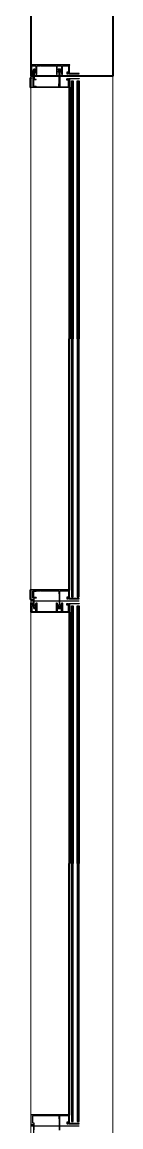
# Model space of a CAD drawing. Header units: metres. Extents: x -224 to -134.4, y 547 to 608.8.
# Drawn here: x -142.66 to -142.428, y 565.952 to 569.046 of the extents above; entities that cross this region are included whole.
import ezdxf

# ---------------------------------------------------------------- set-up
doc = ezdxf.new("R2010")
doc.units = ezdxf.units.M
doc.header["$MEASUREMENT"] = 0
doc.linetypes.add('CENTER', pattern=[50.8, 31.75, -6.35, 6.35, -6.35])
doc.linetypes.add('HIDDEN', pattern=[0.375, 0.25, -0.125])
for name, color, linetype in [('A - DOOR', 5, 'Continuous'), ('An Alum', 11, 'Continuous'), ('An Center Line', 1, 'CENTER'), ('An Extra', 8, 'Continuous'), ('An Glass', 5, 'Continuous'), ('GLASS', 142, 'Continuous')]:
    doc.layers.add(name, color=color, linetype=linetype)
doc.layers.add('A - WALLS', color=7, linetype='Continuous', lineweight=40)
doc.layers.add('A-SELL', color=8, linetype='Continuous', lineweight=0)

# ---------------------------------------------------------------- blocks, each defined once
blk = doc.blocks.new('ffgffg')
at = {"color": 8}
for p, q in [((-218.79, 334.9004), (-218.79, 334.9018)), ((-218.7829, 334.8827), (-218.7829, 334.9004)), ((-218.79, 334.8814), (-218.79, 334.8827)), ((-218.79, 333.4697), (-218.79, 333.4683)), ((-218.7829, 333.4684), (-218.7829, 333.4507)), ((-218.79, 333.4507), (-218.79, 333.4493))]:
    blk.add_line(p, q, dxfattribs=at)
for points in [[(-218.79, 334.9018), (-218.7811, 334.9017), (-218.7812, 334.8814), (-218.79, 334.8814)], [(-218.79, 334.9004), (-218.7825, 334.9004), (-218.7825, 334.8827), (-218.79, 334.8827)], [(-218.79, 333.4493), (-218.7811, 333.4493), (-218.7812, 333.4697), (-218.79, 333.4697)], [(-218.79, 333.4507), (-218.7825, 333.4507), (-218.7825, 333.4683), (-218.79, 333.4683)]]:
    blk.add_lwpolyline(points, dxfattribs=at)
at = {"layer": 'An Alum', "color": 8, "linetype": 'HIDDEN', "ltscale": 25}
for p, q in [((-218.8848, 334.8789), (-218.8848, 334.1755)), ((-218.8821, 334.8789), (-218.8821, 334.1755)), ((-218.8848, 333.4721), (-218.8848, 334.1755)), ((-218.8821, 333.4721), (-218.8821, 334.1755)), ((-218.8848, 333.409), (-218.8848, 332.7056)), ((-218.8821, 333.409), (-218.8821, 332.7056)), ((-218.8848, 332.0022), (-218.8848, 332.7056)), ((-218.8821, 332.0022), (-218.8821, 332.7056))]:
    blk.add_line(p, q, dxfattribs=at)
at = {"layer": 'An Alum', "color": 8, "ltscale": 25}
for p, q in [((-218.8839, 334.8789), (-218.8839, 334.1755)), ((-218.8839, 333.4721), (-218.8839, 334.1755)), ((-218.8839, 333.409), (-218.8839, 332.7056)), ((-218.8839, 332.0022), (-218.8839, 332.7056))]:
    blk.add_line(p, q, dxfattribs=at)
at = {"layer": 'An Alum', "color": 8}
for points in [[(-218.8839, 334.9412), (-218.8844, 334.9412, -1), (-218.8844, 334.9421), (-218.7766, 334.9421, -0.414214), (-218.7757, 334.9412), (-218.7757, 334.9159, -0.414214), (-218.7766, 334.915), (-218.7802, 334.915, -0.414214), (-218.7806, 334.9155), (-218.7806, 334.9177, -0.414214), (-218.7802, 334.9182), (-218.7796, 334.9182, -0.483507), (-218.7794, 334.9178), (-218.7797, 334.9166, 0.003419), (-218.7797, 334.9166), (-218.7797, 334.9164), (-218.7779, 334.9164), (-218.7779, 334.9227), (-218.7795, 334.9227, 0.487733), (-218.7797, 334.9225), (-218.7794, 334.9212, -0.483507), (-218.7796, 334.9209), (-218.7802, 334.9209, -0.414214), (-218.7806, 334.9213), (-218.7806, 334.924, -0.414214), (-218.7802, 334.9245), (-218.7784, 334.9245, 0.414214), (-218.7779, 334.9249), (-218.7779, 334.9394, 0.414214), (-218.7784, 334.9398), (-218.7892, 334.9398, 0.414214), (-218.7896, 334.9394), (-218.7896, 334.9178, -0.065543), (-218.7897, 334.9173), (-218.7901, 334.9158, -1), (-218.7923, 334.9164), (-218.792, 334.9176, 0.065543), (-218.7919, 334.918), (-218.7919, 334.9394, 0.414214), (-218.7923, 334.9398), (-218.803, 334.9398), (-218.8035, 334.9405), (-218.804, 334.9398), (-218.8391, 334.9398), (-218.8396, 334.9405), (-218.8401, 334.9398), (-218.8471, 334.9398, 0.414214), (-218.8476, 334.9394), (-218.8476, 334.918, 0.065543), (-218.8475, 334.9176), (-218.8472, 334.9164, -1), (-218.8494, 334.9158), (-218.8498, 334.9173, -0.065543), (-218.8499, 334.9178), (-218.8499, 334.9394, 0.414214), (-218.8503, 334.9398), (-218.8616, 334.9398, 0.414214), (-218.862, 334.9394), (-218.862, 334.9178, -0.065543), (-218.8621, 334.9173), (-218.8625, 334.9158, -1), (-218.8647, 334.9164), (-218.8643, 334.9176, 0.065543), (-218.8643, 334.918), (-218.8643, 334.9394, 0.414214), (-218.8647, 334.9398), (-218.8707, 334.9398), (-218.8712, 334.9405), (-218.8717, 334.9398), (-218.8816, 334.9398), (-218.8816, 334.9218), (-218.8769, 334.9218), (-218.8769, 334.9177, -0.414214), (-218.8773, 334.9173), (-218.8787, 334.9173, -0.414214), (-218.8792, 334.9177), (-218.8792, 334.9184, -0.414214), (-218.8789, 334.9186), (-218.878, 334.9186), (-218.878, 334.9205, 0.414214), (-218.8784, 334.9209), (-218.8822, 334.9209, 0.414214), (-218.8826, 334.9205), (-218.8826, 334.9186), (-218.8816, 334.9186, -0.414214), (-218.8814, 334.9184), (-218.8814, 334.9177, -0.414214), (-218.8819, 334.9173), (-218.911, 334.9173), (-218.911, 334.9182), (-218.8839, 334.9186), (-218.8839, 334.9218)], [(-218.8839, 333.4099), (-218.8844, 333.4099, 1), (-218.8844, 333.409), (-218.7766, 333.409, 0.414214), (-218.7757, 333.4099), (-218.7757, 333.4352, 0.414214), (-218.7766, 333.4361), (-218.7802, 333.4361, 0.414214), (-218.7806, 333.4356), (-218.7806, 333.4334, 0.414214), (-218.7802, 333.4329), (-218.7796, 333.4329, 0.483507), (-218.7794, 333.4332), (-218.7797, 333.4345, -0.003419), (-218.7797, 333.4345), (-218.7797, 333.4347), (-218.7779, 333.4347), (-218.7779, 333.4284), (-218.7795, 333.4284, -0.487733), (-218.7797, 333.4286), (-218.7794, 333.4299, 0.483507), (-218.7796, 333.4302), (-218.7802, 333.4302, 0.414214), (-218.7806, 333.4298), (-218.7806, 333.427, 0.414214), (-218.7802, 333.4266), (-218.7784, 333.4266, -0.414214), (-218.7779, 333.4261), (-218.7779, 333.4117, -0.414214), (-218.7784, 333.4113), (-218.7892, 333.4113, -0.414214), (-218.7896, 333.4117), (-218.7896, 333.4333, 0.065543), (-218.7897, 333.4338), (-218.7901, 333.4352, 1), (-218.7923, 333.4346), (-218.792, 333.4335, -0.065543), (-218.7919, 333.433), (-218.7919, 333.4117, -0.414214), (-218.7923, 333.4113), (-218.803, 333.4113), (-218.8035, 333.4106), (-218.804, 333.4113), (-218.8391, 333.4113), (-218.8396, 333.4106), (-218.8401, 333.4113), (-218.8471, 333.4113, -0.414214), (-218.8476, 333.4117), (-218.8476, 333.433, -0.065543), (-218.8475, 333.4335), (-218.8472, 333.4346, 1), (-218.8494, 333.4352), (-218.8498, 333.4338, 0.065543), (-218.8499, 333.4333), (-218.8499, 333.4117, -0.414214), (-218.8503, 333.4113), (-218.8616, 333.4113, -0.414214), (-218.862, 333.4117), (-218.862, 333.4333, 0.065543), (-218.8621, 333.4338), (-218.8625, 333.4352, 1), (-218.8647, 333.4346), (-218.8643, 333.4335, -0.065543), (-218.8643, 333.433), (-218.8643, 333.4117, -0.414214), (-218.8647, 333.4113), (-218.8707, 333.4113), (-218.8712, 333.4106), (-218.8717, 333.4113), (-218.8816, 333.4113), (-218.8816, 333.4293), (-218.8769, 333.4293), (-218.8769, 333.4334, 0.414214), (-218.8773, 333.4338), (-218.8787, 333.4338, 0.414214), (-218.8792, 333.4334), (-218.8792, 333.4327, 0.414214), (-218.8789, 333.4325), (-218.878, 333.4325), (-218.878, 333.4306, -0.414214), (-218.8784, 333.4302), (-218.8822, 333.4302, -0.414214), (-218.8826, 333.4306), (-218.8826, 333.4325), (-218.8816, 333.4325, 0.414214), (-218.8814, 333.4327), (-218.8814, 333.4334, 0.414214), (-218.8819, 333.4338), (-218.911, 333.4338), (-218.911, 333.4329), (-218.8839, 333.4325), (-218.8839, 333.4293)]]:
    blk.add_lwpolyline(points, format="xyb", close=True, dxfattribs=at)
for points in [[(-218.8816, 334.8992), (-218.8769, 334.8992), (-218.8769, 334.9033, 0.414214), (-218.8773, 334.9037), (-218.8787, 334.9037, 0.414214), (-218.8792, 334.9033), (-218.8792, 334.9026, 0.414214), (-218.8789, 334.9024), (-218.878, 334.9024), (-218.878, 334.9005, -0.414214), (-218.8784, 334.9001), (-218.8822, 334.9001, -0.414214), (-218.8826, 334.9005), (-218.8826, 334.9024), (-218.8816, 334.9024, 0.414214), (-218.8814, 334.9026), (-218.8814, 334.9033, 0.414214), (-218.8819, 334.9037), (-218.911, 334.9037), (-218.911, 334.9028), (-218.8839, 334.9024), (-218.8839, 334.9024), (-218.8839, 334.8798), (-218.8844, 334.8798, 1), (-218.8844, 334.8789), (-218.7766, 334.8789, 0.414214), (-218.7757, 334.8798), (-218.7757, 334.9051, 0.414214), (-218.7766, 334.906), (-218.782, 334.906, -0.414214), (-218.7829, 334.9069), (-218.7829, 334.929, 0.414214), (-218.7847, 334.9308), (-218.7869, 334.9308, 0.414214), (-218.7874, 334.9303), (-218.7874, 334.9281, 0.414214), (-218.7869, 334.9276), (-218.7864, 334.9276, 0.483507), (-218.7861, 334.928), (-218.7864, 334.9292, -0.487733), (-218.7863, 334.9294), (-218.7847, 334.9294), (-218.7847, 334.9231), (-218.7863, 334.9231, -0.487733), (-218.7864, 334.9234), (-218.7861, 334.9246, 0.483507), (-218.7864, 334.9249), (-218.7869, 334.9249, 0.414214), (-218.7874, 334.9245), (-218.7874, 334.9218, 0.414214), (-218.7869, 334.9213), (-218.7856, 334.9213, -0.414214), (-218.7851, 334.9209), (-218.7851, 334.9033, 0.414214), (-218.7842, 334.9024), (-218.782, 334.9024, -0.414214), (-218.7811, 334.9015), (-218.7811, 334.8816, -0.414214), (-218.7815, 334.8812), (-218.803, 334.8812), (-218.8035, 334.8805), (-218.804, 334.8812), (-218.8391, 334.8812), (-218.8396, 334.8805), (-218.8401, 334.8812), (-218.8535, 334.8812, -0.414214), (-218.8539, 334.8816), (-218.8539, 334.8893), (-218.8548, 334.8902), (-218.8548, 334.9218), (-218.8526, 334.9218, 0.414214), (-218.8521, 334.9222), (-218.8521, 334.9245, 0.414214), (-218.8526, 334.9249), (-218.8531, 334.9249, 0.4835), (-218.8534, 334.9246), (-218.8531, 334.9233, -0.485622), (-218.8532, 334.9231), (-218.8548, 334.9231), (-218.8548, 334.9294), (-218.8532, 334.9294, -0.487733), (-218.8531, 334.9292), (-218.8534, 334.928, 0.4835), (-218.8531, 334.9276), (-218.8526, 334.9276, 0.414214), (-218.8521, 334.9281), (-218.8521, 334.9299, 0.414214), (-218.853, 334.9308), (-218.8589, 334.9308, 0.414214), (-218.8598, 334.9299), (-218.8598, 334.9281, 0.414214), (-218.8593, 334.9276), (-218.8588, 334.9276, 0.4835), (-218.8585, 334.928), (-218.8588, 334.9292, -0.487733), (-218.8586, 334.9294), (-218.8571, 334.9294), (-218.8571, 334.9231), (-218.8586, 334.9231, -0.485614), (-218.8588, 334.9233), (-218.8585, 334.9246, 0.4835), (-218.8588, 334.9249), (-218.8593, 334.9249, 0.414214), (-218.8598, 334.9245), (-218.8598, 334.9222, 0.414214), (-218.8593, 334.9218), (-218.8571, 334.9218), (-218.8571, 334.8816, -0.414214), (-218.8575, 334.8812), (-218.8707, 334.8812), (-218.8712, 334.8805), (-218.8717, 334.8812), (-218.8816, 334.8812), (-218.8816, 334.8992)], [(-218.8816, 333.4519), (-218.8769, 333.4519), (-218.8769, 333.4478, -0.414214), (-218.8773, 333.4473), (-218.8787, 333.4473, -0.414214), (-218.8792, 333.4478), (-218.8792, 333.4485, -0.414214), (-218.8789, 333.4487), (-218.878, 333.4487), (-218.878, 333.4506, 0.414214), (-218.8784, 333.451), (-218.8822, 333.451, 0.414214), (-218.8826, 333.4506), (-218.8826, 333.4487), (-218.8816, 333.4487, -0.414214), (-218.8814, 333.4485), (-218.8814, 333.4478, -0.414214), (-218.8819, 333.4473), (-218.911, 333.4473), (-218.911, 333.4482), (-218.8839, 333.4487), (-218.8839, 333.4487), (-218.8839, 333.4712), (-218.8844, 333.4712, -1), (-218.8844, 333.4721), (-218.7766, 333.4721, -0.414214), (-218.7757, 333.4712), (-218.7757, 333.446, -0.414214), (-218.7766, 333.4451), (-218.782, 333.4451, 0.414214), (-218.7829, 333.4442), (-218.7829, 333.4221, -0.414214), (-218.7847, 333.4203), (-218.7869, 333.4203, -0.414214), (-218.7874, 333.4207), (-218.7874, 333.423, -0.414214), (-218.7869, 333.4234), (-218.7864, 333.4234, -0.483507), (-218.7861, 333.4231), (-218.7864, 333.4219, 0.487733), (-218.7863, 333.4216), (-218.7847, 333.4216), (-218.7847, 333.4279), (-218.7863, 333.4279, 0.487733), (-218.7864, 333.4277), (-218.7861, 333.4265, -0.483507), (-218.7864, 333.4261), (-218.7869, 333.4261, -0.414214), (-218.7874, 333.4266), (-218.7874, 333.4293, -0.414214), (-218.7869, 333.4298), (-218.7856, 333.4298, 0.414214), (-218.7851, 333.4302), (-218.7851, 333.4478, -0.414214), (-218.7842, 333.4487), (-218.782, 333.4487, 0.414214), (-218.7811, 333.4496), (-218.7811, 333.4694, 0.414214), (-218.7815, 333.4699), (-218.803, 333.4699), (-218.8035, 333.4706), (-218.804, 333.4699), (-218.8391, 333.4699), (-218.8396, 333.4706), (-218.8401, 333.4699), (-218.8535, 333.4699, 0.414214), (-218.8539, 333.4694), (-218.8539, 333.4618), (-218.8548, 333.4609), (-218.8548, 333.4293), (-218.8526, 333.4293, -0.414214), (-218.8521, 333.4289), (-218.8521, 333.4266, -0.414214), (-218.8526, 333.4261), (-218.8531, 333.4261, -0.4835), (-218.8534, 333.4265), (-218.8531, 333.4277, 0.485622), (-218.8532, 333.4279), (-218.8548, 333.4279), (-218.8548, 333.4216), (-218.8532, 333.4216, 0.487733), (-218.8531, 333.4219), (-218.8534, 333.4231, -0.4835), (-218.8531, 333.4234), (-218.8526, 333.4234, -0.414214), (-218.8521, 333.423), (-218.8521, 333.4212, -0.414214), (-218.853, 333.4203), (-218.8589, 333.4203, -0.414214), (-218.8598, 333.4212), (-218.8598, 333.423, -0.414214), (-218.8593, 333.4234), (-218.8588, 333.4234, -0.4835), (-218.8585, 333.4231), (-218.8588, 333.4219, 0.487733), (-218.8586, 333.4216), (-218.8571, 333.4216), (-218.8571, 333.4279), (-218.8586, 333.4279, 0.485614), (-218.8588, 333.4277), (-218.8585, 333.4265, -0.4835), (-218.8588, 333.4261), (-218.8593, 333.4261, -0.414214), (-218.8598, 333.4266), (-218.8598, 333.4289, -0.414214), (-218.8593, 333.4293), (-218.8571, 333.4293), (-218.8571, 333.4694, 0.414214), (-218.8575, 333.4699), (-218.8707, 333.4699), (-218.8712, 333.4706), (-218.8717, 333.4699), (-218.8816, 333.4699), (-218.8816, 333.4519)], [(-218.8816, 331.9819), (-218.8769, 331.9819), (-218.8769, 331.9779, -0.414214), (-218.8773, 331.9774), (-218.8787, 331.9774, -0.414214), (-218.8792, 331.9779), (-218.8792, 331.9785, -0.414214), (-218.8789, 331.9788), (-218.878, 331.9788), (-218.878, 331.9807, 0.414214), (-218.8784, 331.981), (-218.8822, 331.981, 0.414214), (-218.8826, 331.9807), (-218.8826, 331.9788), (-218.8816, 331.9788, -0.414214), (-218.8814, 331.9785), (-218.8814, 331.9779, -0.414214), (-218.8819, 331.9774), (-218.911, 331.9774), (-218.911, 331.9783), (-218.8839, 331.9788), (-218.8839, 331.9788), (-218.8839, 332.0013), (-218.8844, 332.0013, -1), (-218.8844, 332.0022), (-218.7766, 332.0022, -0.414214), (-218.7757, 332.0013), (-218.7757, 331.9761, -0.414214), (-218.7766, 331.9752), (-218.782, 331.9752, 0.414214), (-218.7829, 331.9743), (-218.7829, 331.9522, -0.414214)], [(-218.7851, 331.9603), (-218.7851, 331.9779, -0.414214), (-218.7842, 331.9788), (-218.782, 331.9788, 0.414214), (-218.7811, 331.9797), (-218.7811, 331.9995, 0.414214), (-218.7815, 332), (-218.803, 332), (-218.8035, 332.0006), (-218.804, 332), (-218.8391, 332), (-218.8396, 332.0006), (-218.8401, 332), (-218.8535, 332, 0.414214), (-218.8539, 331.9995), (-218.8539, 331.9918), (-218.8548, 331.9909), (-218.8548, 331.9594)], [(-218.8571, 331.9594), (-218.8571, 331.9995, 0.414214), (-218.8575, 332), (-218.8707, 332), (-218.8712, 332.0006), (-218.8717, 332), (-218.8816, 332), (-218.8816, 331.9819)]]:
    blk.add_lwpolyline(points, format="xyb", dxfattribs=at)
at = {"layer": 'An Center Line', "color": 8, "ltscale": 10}
for p, q in [((-218.911, 334.9105), (-218.7757, 334.9105)), ((-218.911, 333.4406), (-218.7757, 333.4406)), ((-218.911, 331.9706), (-218.7757, 331.9706))]:
    blk.add_line(p, q, dxfattribs=at)
at = {"layer": 'An Extra', "color": 8}
for points in [[(-218.7757, 334.879), (-218.7739, 334.879), (-218.7739, 334.906), (-218.7757, 334.906)], [(-218.7757, 334.906), (-218.7739, 334.906), (-218.7739, 334.8789), (-218.7757, 334.8789)], [(-218.7757, 333.4721), (-218.7739, 333.4721), (-218.7739, 333.4451), (-218.7757, 333.4451)], [(-218.7757, 333.4451), (-218.7739, 333.4451), (-218.7739, 333.4721), (-218.7757, 333.4721)]]:
    blk.add_lwpolyline(points, close=True, dxfattribs=at)
at = {"layer": 'An Glass', "color": 8, "linetype": 'Continuous', "lineweight": 9}
for p, q in [((-218.9092, 334.8979), (-218.9092, 334.1755)), ((-218.9074, 334.8979), (-218.9074, 334.1755)), ((-218.8929, 334.8979), (-218.8929, 334.1755)), ((-218.8911, 334.8979), (-218.8911, 334.1755)), ((-218.9092, 333.4532), (-218.9092, 334.1755)), ((-218.9074, 333.4532), (-218.9074, 334.1755)), ((-218.8929, 333.4532), (-218.8929, 334.1755)), ((-218.8911, 333.4532), (-218.8911, 334.1755)), ((-218.9092, 333.4279), (-218.9092, 332.7056)), ((-218.9074, 333.4279), (-218.9074, 332.7056)), ((-218.8929, 333.4279), (-218.8929, 332.7056)), ((-218.8911, 333.4279), (-218.8911, 332.7056)), ((-218.9092, 331.9833), (-218.9092, 332.7056)), ((-218.9074, 331.9833), (-218.9074, 332.7056)), ((-218.8929, 331.9833), (-218.8929, 332.7056)), ((-218.8911, 331.9833), (-218.8911, 332.7056))]:
    blk.add_line(p, q, dxfattribs=at)
at = {"layer": 'GLASS'}
for points in [[(-218.9056, 334.1755), (-218.9056, 334.8974), (-218.906, 334.8979), (-218.9105, 334.8979), (-218.911, 334.8974), (-218.911, 334.1755)], [(-218.8893, 334.1755), (-218.8893, 334.8974), (-218.8898, 334.8979), (-218.8943, 334.8979), (-218.8947, 334.8974), (-218.8947, 334.1755)], [(-218.9056, 334.1755), (-218.9056, 333.4537), (-218.906, 333.4532), (-218.9105, 333.4532), (-218.911, 333.4537), (-218.911, 334.1755)], [(-218.8893, 334.1755), (-218.8893, 333.4537), (-218.8898, 333.4532), (-218.8943, 333.4532), (-218.8947, 333.4537), (-218.8947, 334.1755)], [(-218.9056, 332.7056), (-218.9056, 333.4275), (-218.906, 333.4279), (-218.9105, 333.4279), (-218.911, 333.4275), (-218.911, 332.7056)], [(-218.8893, 332.7056), (-218.8893, 333.4275), (-218.8898, 333.4279), (-218.8943, 333.4279), (-218.8947, 333.4275), (-218.8947, 332.7056)], [(-218.9056, 332.7056), (-218.9056, 331.9837), (-218.906, 331.9833), (-218.9105, 331.9833), (-218.911, 331.9837), (-218.911, 332.7056)], [(-218.8893, 332.7056), (-218.8893, 331.9837), (-218.8898, 331.9833), (-218.8943, 331.9833), (-218.8947, 331.9837), (-218.8947, 332.7056)]]:
    blk.add_lwpolyline(points, dxfattribs=at)

msp = doc.modelspace()

# ---------------------------------------------------------------- linework, layer by layer
at = {"layer": 'A - WALLS'}
for p, q in [((-142.4281, 574.4693), (-142.4281, 568.8943)), ((-142.6581, 574.2393), (-142.6581, 568.8943)), ((-142.4281, 568.8943), (-142.6581, 568.8943))]:
    msp.add_line(p, q, dxfattribs=at)
at = {"layer": 'A-SELL'}
for p, q in [((-142.6581, 568.8943), (-142.6581, 562.6993)), ((-142.4281, 568.8943), (-142.4281, 562.4693))]:
    msp.add_line(p, q, dxfattribs=at)

# ---------------------------------------------------------------- block references
at = {"layer": 'A - DOOR', "color": 3, "xscale": -1}
msp.add_blockref('ffgffg', (-361.4338, 233.9838), dxfattribs=at)

doc.saveas('drawing.dxf')
